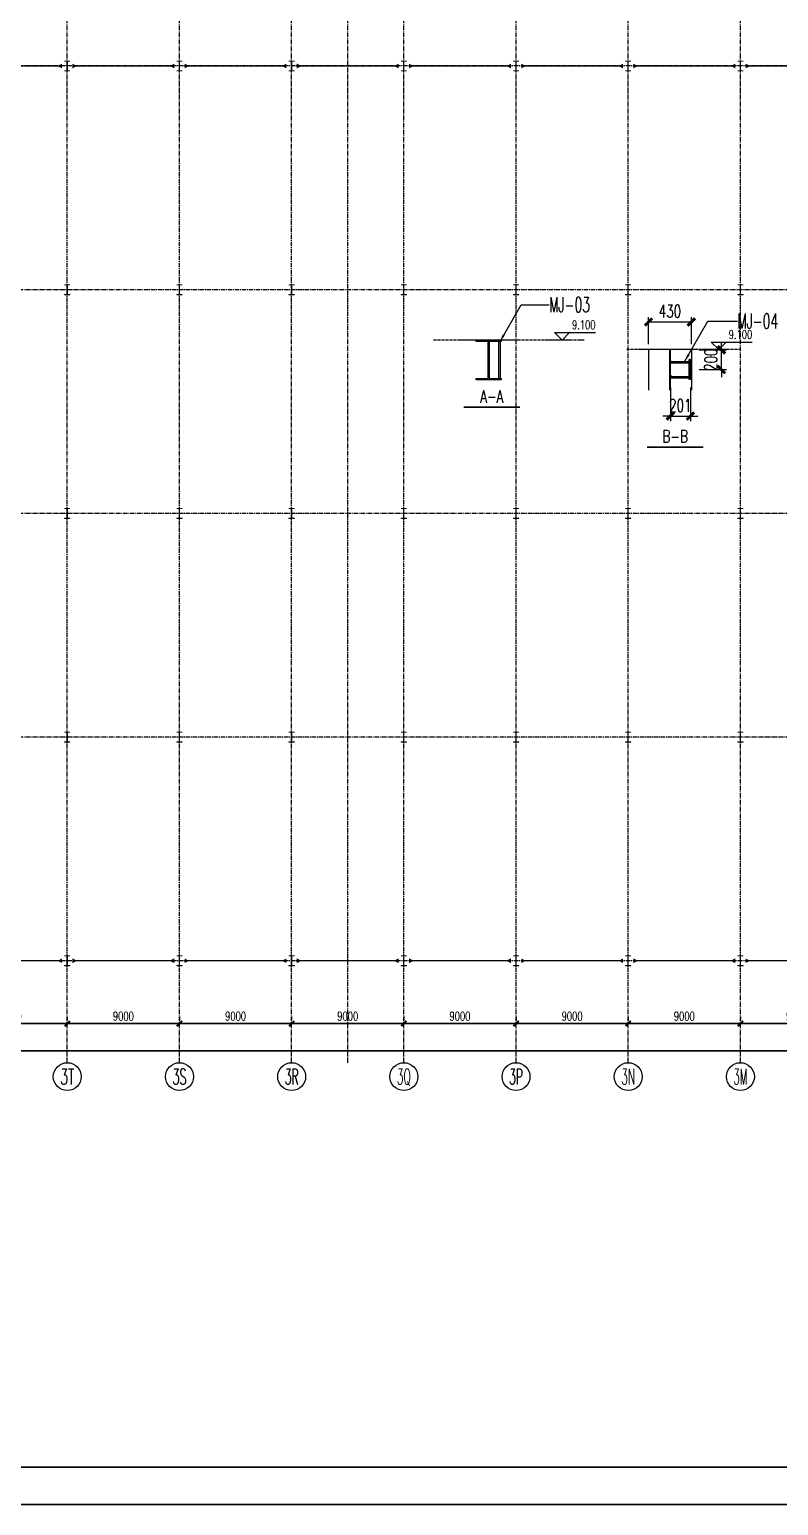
# Model space of a CAD drawing. Extents: x 782294 to 1727252, y -631030 to 17645.
# Drawn here: x 1280103 to 1340188, y -631030 to -512591 of the extents above; entities that cross this region are included whole.
import ezdxf
from ezdxf.enums import TextEntityAlignment as Align

# ---------------------------------------------------------------- set-up
doc = ezdxf.new("R2010")
doc.units = 0
for name, pattern in [('CENTER', [2, 1.25, -0.25, 0.25, -0.25]), ('ZN-CENTER', [2, 1.25, -0.25, 0.25, -0.25]), ('ZN-DASH', [0.35, 0.25, -0.1])]:
    doc.linetypes.add(name, pattern=pattern)
doc.layers.get('Defpoints').update_dxf_attribs({"color": 210})
for name, color, linetype in [('!ZN3-铝板幕墙-3', 3, 'Continuous'), ('!ZN5-钢材投影-40', 40, 'Continuous'), ('!ZN5-钢材断面-2', 2, 'Continuous'), ('!ZN6-虚线-8', 8, 'ZN-DASH'), ('!ZN6-轴线-1', 1, 'ZN-CENTER'), ('0-cxFrame', 155, 'Continuous'), ('20剖面图$0$A-LIN-V', 9, 'Continuous'), ('20剖面图$0$建-墙-填充', 8, 'Continuous'), ('20剖面图$0$建-柱-钢', 9, 'Continuous'), ('3符号', 3, 'Continuous'), ('A-WINDOW', 140, 'Continuous'), ('DIM', 173, 'Continuous'), ('DOTE', 1, 'CENTER'), ('TEXT', 7, 'Continuous'), ('焊缝', 8, 'Continuous'), ('结构轮廓线', 1, 'Continuous')]:
    doc.layers.add(name, color=color, linetype=linetype)
for name, color, linetype, lineweight in [('0-cxText', 131, 'Continuous', 25), ('S-bea', 40, 'Continuous', 0), ('S-col', 2, 'Continuous', 0), ('梁', 4, 'Continuous', 18), ('砼柱', 2, 'Continuous', 35), ('细线', 11, 'Continuous', 9)]:
    doc.layers.add(name, color=color, linetype=linetype, lineweight=lineweight)
doc.styles.add('_TCH_AXIS', font='COMPLEX', dxfattribs={"bigfont": 'GBCBIG'})
doc.styles.add('cx_tuming', font='simhei.ttf')
doc.styles.add('cx_tuqian1', font='')
doc.styles.add('DHTEXT-1', font='romans.shx', dxfattribs={"width": 0.7, "bigfont": 'chinese.shx'})
doc.styles.add('卓越符号', font='ROMANS.shx', dxfattribs={"width": 0.7, "bigfont": 'CHINESE.shx'})
doc.styles.add('黑体', font='simhei.ttf', dxfattribs={"height": 12})
doc.styles.get('cx_tuqian1').set_extended_font_data('SimSun')
doc.dimstyles.new('ZN280', dxfattribs={"dimscale": 280, "dimtxt": 2.5, "dimasz": 1.5, "dimexe": 1, "dimexo": 2, "dimgap": 0.9, "dimtad": 1, "dimdec": 0, "dimdsep": 46, "dimtxsty": 'DHTEXT-1', "dimblk": 'ARCHTICK', "dimcen": 2.5, "dimclrd": 173, "dimclre": 173, "dimclrt": 7, "dimazin": 2, "dimtfac": 1, "dimtdec": 0, "dimtix": 1, "dimtmove": 2, "dimatfit": 3, "dimfxl": 0, "dimarcsym": 0})
doc.dimstyles.new('ZN50', dxfattribs={"dimscale": 50, "dimtxt": 2.5, "dimasz": 1.5, "dimexe": 1, "dimexo": 2, "dimgap": 0.9, "dimtad": 1, "dimdec": 0, "dimdsep": 46, "dimtxsty": 'DHTEXT-1', "dimblk": 'ARCHTICK', "dimcen": 2.5, "dimclrd": 173, "dimclre": 173, "dimclrt": 7, "dimazin": 2, "dimtfac": 1, "dimtdec": 0, "dimtix": 1, "dimtmove": 2, "dimatfit": 3, "dimfxl": 0, "dimtolj": 1, "dimtzin": 12, "dimarcsym": 0})

# ---------------------------------------------------------------- blocks, each defined once
blk = doc.blocks.new('TK22.A1 L(Dragon)')
at = {"layer": '0-cxFrame', "color": 7, "const_width": 0.5}
blk.add_lwpolyline([(0, 0), (-841, 0), (-841, 594), (0, 594)], close=True, dxfattribs=at)
at = {"layer": '0-cxFrame', "const_width": 0.5}
blk.add_lwpolyline([(-80, 10), (-821, 10), (-821, 584), (-80, 584)], close=True, dxfattribs=at)
at = {"style": '黑体', "flags": 4}
blk.add_attdef('图幅', text='', height=3.3, dxfattribs=at).set_placement((-40, 3), align=Align.RIGHT)
at = {"layer": '0-cxText', "flags": 4}
for tag, height, style, p in [('建设单位', 3.5, 'cx_tuming', (-45, 240)), ('项目名称', 3.5, 'cx_tuming', (-45, 210)), ('子项名称', 3.5, 'cx_tuming', (-45, 180)), ('工程编号', 3.3, 'cx_tuqian1', (-35, 165)), ('图名1', 3.5, 'cx_tuming', (-45, 87)), ('图名2', 3.5, 'cx_tuming', (-45, 79)), ('图名3', 3.5, 'cx_tuming', (-45, 71)), ('出图日期', 3.3, 'cx_tuqian1', (-39, 60)), ('专业', 3.3, 'cx_tuqian1', (-55, 52)), ('图号', 3.3, 'cx_tuqian1', (-55, 44)), ('版次', 3.3, 'cx_tuqian1', (-20, 44))]:
    blk.add_attdef(tag, text='', height=height, dxfattribs=dict(at, style=style)).set_placement(p, align=Align.MIDDLE)
at = {"layer": 'Defpoints', "color": 6, "flags": 4}
for tag, height, style, p in [('tufu', 3.3, '黑体', (-12, 12)), ('dwfname', 4, 'cx_tuqian1', (-80, 3))]:
    blk.add_attdef(tag, text='', height=height, dxfattribs=dict(at, style=style)).set_placement(p, align=Align.RIGHT)
blk = doc.blocks.new('20剖面图$0$G$CBF9D2CED')
at = {"layer": '20剖面图$0$建-墙-填充'}
h = blk.add_hatch(dxfattribs=at)
h.set_pattern_fill('金属', color=256, scale=20, style=0)
h.set_pattern_definition([(45, (0, 0), (-35.3553, 35.3553), []), (45, (23.57, 0), (-35.3553, 35.3553), [])])
h.paths.add_polyline_path([(-125, -300), (-125, -314), (-4, -314), (-4, -686), (-125, -686), (-125, -700), (125, -700), (125, -686), (4, -686), (4, -314), (125, -314), (125, -300)])
at = {"layer": '20剖面图$0$建-柱-钢'}
for p, q in [((-125, -300), (-125, -314)), ((125, -300), (-125, -300)), ((-125, -314), (-4, -314)), ((-4, -314), (-4, -686)), ((4, -686), (4, -314)), ((4, -314), (125, -314)), ((125, -314), (125, -300)), ((-4, -686), (-125, -686)), ((-125, -686), (-125, -700)), ((-125, -700), (125, -700)), ((125, -686), (4, -686)), ((125, -700), (125, -686))]:
    blk.add_line(p, q, dxfattribs=at)
blk = doc.blocks.new('20250829112545')
at = {"layer": '!ZN5-钢材投影-40', "ltscale": 0.3}
blk.add_lwpolyline([(-10, 0), (-10, -372), (-22, -372), (-22, 0)], close=True, dxfattribs=at)
at = {"layer": '焊缝', "ltscale": 30}
for centre, radius, start, end in [((-10, 0), 5, 270, 0), ((-10, 0), 4, 270, 0), ((-10, 0), 3, 270, 0), ((-10, 0), 2, 270, 0), ((-10, 0), 1, 270, 0), ((-10, -372), 5, 0, 90), ((-10, -372), 4, 0, 90), ((-10, -372), 3, 0, 90), ((-10, -372), 2, 0, 90), ((-10, -372), 1, 0, 90)]:
    blk.add_arc(centre, radius, start, end, dxfattribs=at)
blk = doc.blocks.new('*U24')
at = {"ltscale": 10}
blk.add_line((3.48, 0), (-6.85, 0), dxfattribs=at)
blk.add_lwpolyline([(3, 3), (0, 0), (-3, 3), (13.45, 3)])
at = {"color": 0, "style": '卓越符号', "width": 0.7, "flags": 8}
blk.add_attdef('±0.000', text='', height=3.5, dxfattribs=at).set_placement((13.45, 4.35), align=Align.RIGHT)
blk = doc.blocks.new('*U28')
at = {"const_width": 0.7}
blk.add_lwpolyline([(-11.29, 0), (11.29, 0)], dxfattribs=at)
at = {"color": 0, "style": '卓越符号', "width": 0.7, "flags": 8}
blk.add_attdef('图名', text='', height=5, dxfattribs=at).set_placement((0, 1.85), align=Align.CENTER)
blk.add_attdef('比例', (14.09, 1.85), '', height=4, dxfattribs=at)
blk = doc.blocks.new('_ArchTick')
at = {"color": 0, "linetype": 'ByBlock', "const_width": 0.4}
blk.add_lwpolyline([(-0.5, -0.5), (0.5, 0.5)], dxfattribs=at)
blk = doc.blocks.new('*D313')
at = {"layer": 'Defpoints', "color": 0, "ltscale": 500, "transparency": 16777216}
for p in [(-48, 1082), (153, 1082), (153, 695)]:
    blk.add_point(p, dxfattribs=at)
at = {"layer": 'DIM', "color": 173, "linetype": 'ByBlock', "lineweight": -2, "ltscale": 500, "transparency": 16777216}
for p, q in [((-48, 982), (-48, 645)), ((153, 982), (153, 645)), ((-48, 695), (-123, 695)), ((-48, 695), (153, 695)), ((153, 695), (228, 695))]:
    blk.add_line(p, q, dxfattribs=at)
at = {"layer": 'DIM', "color": 173, "lineweight": -2, "ltscale": 500, "transparency": 16777216, "xscale": 75, "yscale": 75, "zscale": 75}
blk.add_blockref('_ArchTick', (-48, 695), dxfattribs=at)
at = {"layer": 'DIM', "color": 173, "lineweight": -2, "ltscale": 500, "transparency": 16777216, "xscale": 75, "yscale": 75, "zscale": 75, "rotation": 180}
blk.add_blockref('_ArchTick', (153, 695), dxfattribs=at)
at = {"layer": 'DIM', "color": 7, "ltscale": 500, "transparency": 16777216, "insert": (52, 802), "char_height": 125, "attachment_point": 5, "style": 'DHTEXT-1'}
blk.add_mtext('\\A1;201', dxfattribs=at)
blk = doc.blocks.new('*D314')
at = {"layer": 'Defpoints', "color": 0, "ltscale": 500, "transparency": 16777216}
for p in [(163, 1639), (-267, 1318), (163, 1318)]:
    blk.add_point(p, dxfattribs=at)
at = {"layer": 'DIM', "color": 173, "linetype": 'ByBlock', "lineweight": -2, "ltscale": 500, "transparency": 16777216}
for p, q in [((-267, 1418), (-267, 1689)), ((-267, 1639), (163, 1639)), ((163, 1418), (163, 1689))]:
    blk.add_line(p, q, dxfattribs=at)
at = {"layer": 'DIM', "color": 173, "lineweight": -2, "ltscale": 500, "transparency": 16777216, "xscale": 75, "yscale": 75, "zscale": 75, "rotation": 180}
blk.add_blockref('_ArchTick', (-267, 1639), dxfattribs=at)
at = {"layer": 'DIM', "color": 173, "lineweight": -2, "ltscale": 500, "transparency": 16777216, "xscale": 75, "yscale": 75, "zscale": 75}
blk.add_blockref('_ArchTick', (163, 1639), dxfattribs=at)
at = {"layer": 'DIM', "color": 7, "ltscale": 500, "transparency": 16777216, "insert": (-52, 1747), "char_height": 125, "attachment_point": 5, "style": 'DHTEXT-1'}
blk.add_mtext('\\A1;430', dxfattribs=at)
blk = doc.blocks.new('*D315')
at = {"layer": 'Defpoints', "color": 0, "ltscale": 500, "transparency": 16777216}
for p in [(141, 1361), (465, 1361), (141, 1161)]:
    blk.add_point(p, dxfattribs=at)
at = {"layer": 'DIM', "color": 173, "linetype": 'ByBlock', "lineweight": -2, "ltscale": 500, "transparency": 16777216}
for p, q in [((241, 1361), (515, 1361)), ((465, 1361), (465, 1436)), ((465, 1161), (465, 1361)), ((241, 1161), (515, 1161)), ((465, 1161), (465, 1086))]:
    blk.add_line(p, q, dxfattribs=at)
at = {"layer": 'DIM', "color": 173, "lineweight": -2, "ltscale": 500, "transparency": 16777216, "xscale": 75, "yscale": 75, "zscale": 75}
for p, rotation in [((465, 1361), 270), ((465, 1161), 90)]:
    blk.add_blockref('_ArchTick', p, dxfattribs=dict(at, rotation=rotation))
at = {"layer": 'DIM', "color": 7, "ltscale": 500, "transparency": 16777216, "insert": (358, 1261), "char_height": 125, "attachment_point": 5, "rotation": 90, "style": 'DHTEXT-1'}
blk.add_mtext('\\A1;200', dxfattribs=at)
blk = doc.blocks.new('*D434')
at = {"layer": 'Defpoints', "color": 0, "ltscale": 2800, "transparency": 16777216}
for p in [(22000, -5042), (31000, -5042), (31000, -5042)]:
    blk.add_point(p, dxfattribs=at)
at = {"layer": 'DIM', "color": 173, "linetype": 'ByBlock', "lineweight": -2, "ltscale": 2800, "transparency": 16777216}
for p, q in [((22000, -4482), (22000, -4762)), ((31000, -4482), (31000, -4762)), ((22000, -5042), (31000, -5042))]:
    blk.add_line(p, q, dxfattribs=at)
at = {"layer": 'DIM', "color": 173, "lineweight": -2, "ltscale": 2800, "transparency": 16777216, "xscale": 420, "yscale": 420, "zscale": 420, "rotation": 180}
blk.add_blockref('_ArchTick', (22000, -5042), dxfattribs=at)
at = {"layer": 'DIM', "color": 173, "lineweight": -2, "ltscale": 2800, "transparency": 16777216, "xscale": 420, "yscale": 420, "zscale": 420}
blk.add_blockref('_ArchTick', (31000, -5042), dxfattribs=at)
at = {"layer": 'DIM', "color": 7, "ltscale": 2800, "transparency": 16777216, "insert": (26500, -4440), "char_height": 700, "attachment_point": 5, "style": 'DHTEXT-1'}
blk.add_mtext('9000', dxfattribs=at)
blk = doc.blocks.new('*D435')
at = {"layer": 'Defpoints', "color": 0, "ltscale": 2800, "transparency": 16777216}
for p in [(31000, -5042), (40000, -5042), (40000, -5042)]:
    blk.add_point(p, dxfattribs=at)
at = {"layer": 'DIM', "color": 173, "linetype": 'ByBlock', "lineweight": -2, "ltscale": 2800, "transparency": 16777216}
for p, q in [((31000, -4482), (31000, -4762)), ((40000, -4482), (40000, -4762)), ((31000, -5042), (40000, -5042))]:
    blk.add_line(p, q, dxfattribs=at)
at = {"layer": 'DIM', "color": 173, "lineweight": -2, "ltscale": 2800, "transparency": 16777216, "xscale": 420, "yscale": 420, "zscale": 420, "rotation": 180}
blk.add_blockref('_ArchTick', (31000, -5042), dxfattribs=at)
at = {"layer": 'DIM', "color": 173, "lineweight": -2, "ltscale": 2800, "transparency": 16777216, "xscale": 420, "yscale": 420, "zscale": 420}
blk.add_blockref('_ArchTick', (40000, -5042), dxfattribs=at)
at = {"layer": 'DIM', "color": 7, "ltscale": 2800, "transparency": 16777216, "insert": (35500, -4440), "char_height": 700, "attachment_point": 5, "style": 'DHTEXT-1'}
blk.add_mtext('9000', dxfattribs=at)
blk = doc.blocks.new('*D436')
at = {"layer": 'Defpoints', "color": 0, "ltscale": 2800, "transparency": 16777216}
for p in [(40000, -5042), (49000, -5042), (49000, -5042)]:
    blk.add_point(p, dxfattribs=at)
at = {"layer": 'DIM', "color": 173, "linetype": 'ByBlock', "lineweight": -2, "ltscale": 2800, "transparency": 16777216}
for p, q in [((40000, -4482), (40000, -4762)), ((49000, -4482), (49000, -4762)), ((40000, -5042), (49000, -5042))]:
    blk.add_line(p, q, dxfattribs=at)
at = {"layer": 'DIM', "color": 173, "lineweight": -2, "ltscale": 2800, "transparency": 16777216, "xscale": 420, "yscale": 420, "zscale": 420, "rotation": 180}
blk.add_blockref('_ArchTick', (40000, -5042), dxfattribs=at)
at = {"layer": 'DIM', "color": 173, "lineweight": -2, "ltscale": 2800, "transparency": 16777216, "xscale": 420, "yscale": 420, "zscale": 420}
blk.add_blockref('_ArchTick', (49000, -5042), dxfattribs=at)
at = {"layer": 'DIM', "color": 7, "ltscale": 2800, "transparency": 16777216, "insert": (44500, -4440), "char_height": 700, "attachment_point": 5, "style": 'DHTEXT-1'}
blk.add_mtext('9000', dxfattribs=at)
blk = doc.blocks.new('*D437')
at = {"layer": 'Defpoints', "color": 0, "ltscale": 2800, "transparency": 16777216}
for p in [(49000, -5042), (58000, -5042), (58000, -5042)]:
    blk.add_point(p, dxfattribs=at)
at = {"layer": 'DIM', "color": 173, "linetype": 'ByBlock', "lineweight": -2, "ltscale": 2800, "transparency": 16777216}
for p, q in [((49000, -4482), (49000, -4762)), ((58000, -4482), (58000, -4762)), ((49000, -5042), (58000, -5042))]:
    blk.add_line(p, q, dxfattribs=at)
at = {"layer": 'DIM', "color": 173, "lineweight": -2, "ltscale": 2800, "transparency": 16777216, "xscale": 420, "yscale": 420, "zscale": 420, "rotation": 180}
blk.add_blockref('_ArchTick', (49000, -5042), dxfattribs=at)
at = {"layer": 'DIM', "color": 173, "lineweight": -2, "ltscale": 2800, "transparency": 16777216, "xscale": 420, "yscale": 420, "zscale": 420}
blk.add_blockref('_ArchTick', (58000, -5042), dxfattribs=at)
at = {"layer": 'DIM', "color": 7, "ltscale": 2800, "transparency": 16777216, "insert": (53500, -4440), "char_height": 700, "attachment_point": 5, "style": 'DHTEXT-1'}
blk.add_mtext('9000', dxfattribs=at)
blk = doc.blocks.new('*D438')
at = {"layer": 'Defpoints', "color": 0, "ltscale": 2800, "transparency": 16777216}
for p in [(58000, -5042), (67000, -5042), (67000, -5042)]:
    blk.add_point(p, dxfattribs=at)
at = {"layer": 'DIM', "color": 173, "linetype": 'ByBlock', "lineweight": -2, "ltscale": 2800, "transparency": 16777216}
for p, q in [((58000, -4482), (58000, -4762)), ((67000, -4482), (67000, -4762)), ((58000, -5042), (67000, -5042))]:
    blk.add_line(p, q, dxfattribs=at)
at = {"layer": 'DIM', "color": 173, "lineweight": -2, "ltscale": 2800, "transparency": 16777216, "xscale": 420, "yscale": 420, "zscale": 420, "rotation": 180}
blk.add_blockref('_ArchTick', (58000, -5042), dxfattribs=at)
at = {"layer": 'DIM', "color": 173, "lineweight": -2, "ltscale": 2800, "transparency": 16777216, "xscale": 420, "yscale": 420, "zscale": 420}
blk.add_blockref('_ArchTick', (67000, -5042), dxfattribs=at)
at = {"layer": 'DIM', "color": 7, "ltscale": 2800, "transparency": 16777216, "insert": (62500, -4440), "char_height": 700, "attachment_point": 5, "style": 'DHTEXT-1'}
blk.add_mtext('9000', dxfattribs=at)
blk = doc.blocks.new('*D439')
at = {"layer": 'Defpoints', "color": 0, "ltscale": 2800, "transparency": 16777216}
for p in [(67000, -5042), (76000, -5042), (76000, -5042)]:
    blk.add_point(p, dxfattribs=at)
at = {"layer": 'DIM', "color": 173, "linetype": 'ByBlock', "lineweight": -2, "ltscale": 2800, "transparency": 16777216}
for p, q in [((67000, -4482), (67000, -4762)), ((76000, -4482), (76000, -4762)), ((67000, -5042), (76000, -5042))]:
    blk.add_line(p, q, dxfattribs=at)
at = {"layer": 'DIM', "color": 173, "lineweight": -2, "ltscale": 2800, "transparency": 16777216, "xscale": 420, "yscale": 420, "zscale": 420, "rotation": 180}
blk.add_blockref('_ArchTick', (67000, -5042), dxfattribs=at)
at = {"layer": 'DIM', "color": 173, "lineweight": -2, "ltscale": 2800, "transparency": 16777216, "xscale": 420, "yscale": 420, "zscale": 420}
blk.add_blockref('_ArchTick', (76000, -5042), dxfattribs=at)
at = {"layer": 'DIM', "color": 7, "ltscale": 2800, "transparency": 16777216, "insert": (71500, -4440), "char_height": 700, "attachment_point": 5, "style": 'DHTEXT-1'}
blk.add_mtext('9000', dxfattribs=at)
blk = doc.blocks.new('*D440')
at = {"layer": 'Defpoints', "color": 0, "ltscale": 2800, "transparency": 16777216}
for p in [(76000, -5042), (85000, -5042), (85000, -5042)]:
    blk.add_point(p, dxfattribs=at)
at = {"layer": 'DIM', "color": 173, "linetype": 'ByBlock', "lineweight": -2, "ltscale": 2800, "transparency": 16777216}
for p, q in [((76000, -4482), (76000, -4762)), ((85000, -4482), (85000, -4762)), ((76000, -5042), (85000, -5042))]:
    blk.add_line(p, q, dxfattribs=at)
at = {"layer": 'DIM', "color": 173, "lineweight": -2, "ltscale": 2800, "transparency": 16777216, "xscale": 420, "yscale": 420, "zscale": 420, "rotation": 180}
blk.add_blockref('_ArchTick', (76000, -5042), dxfattribs=at)
at = {"layer": 'DIM', "color": 173, "lineweight": -2, "ltscale": 2800, "transparency": 16777216, "xscale": 420, "yscale": 420, "zscale": 420}
blk.add_blockref('_ArchTick', (85000, -5042), dxfattribs=at)
at = {"layer": 'DIM', "color": 7, "ltscale": 2800, "transparency": 16777216, "insert": (80500, -4440), "char_height": 700, "attachment_point": 5, "style": 'DHTEXT-1'}
blk.add_mtext('9000', dxfattribs=at)
blk = doc.blocks.new('*D441')
at = {"layer": 'Defpoints', "color": 0, "ltscale": 2800, "transparency": 16777216}
for p in [(85000, -5042), (94000, -5042), (94000, -5042)]:
    blk.add_point(p, dxfattribs=at)
at = {"layer": 'DIM', "color": 173, "linetype": 'ByBlock', "lineweight": -2, "ltscale": 2800, "transparency": 16777216}
for p, q in [((85000, -4482), (85000, -4762)), ((94000, -4482), (94000, -4762)), ((85000, -5042), (94000, -5042))]:
    blk.add_line(p, q, dxfattribs=at)
at = {"layer": 'DIM', "color": 173, "lineweight": -2, "ltscale": 2800, "transparency": 16777216, "xscale": 420, "yscale": 420, "zscale": 420, "rotation": 180}
blk.add_blockref('_ArchTick', (85000, -5042), dxfattribs=at)
at = {"layer": 'DIM', "color": 173, "lineweight": -2, "ltscale": 2800, "transparency": 16777216, "xscale": 420, "yscale": 420, "zscale": 420}
blk.add_blockref('_ArchTick', (94000, -5042), dxfattribs=at)
at = {"layer": 'DIM', "color": 7, "ltscale": 2800, "transparency": 16777216, "insert": (89500, -4440), "char_height": 700, "attachment_point": 5, "style": 'DHTEXT-1'}
blk.add_mtext('9000', dxfattribs=at)
blk = doc.blocks.new('*D484')
at = {"layer": 'Defpoints', "color": 0, "ltscale": 2800, "transparency": 16777216}
for p in [(0, -6374), (184000, -6374), (0, -7223)]:
    blk.add_point(p, dxfattribs=at)
at = {"layer": 'DIM', "color": 173, "linetype": 'ByBlock', "lineweight": -2, "ltscale": 2800, "transparency": 16777216}
for p, q in [((0, -6934), (0, -7503)), ((184000, -6934), (184000, -7503)), ((184000, -7223), (0, -7223))]:
    blk.add_line(p, q, dxfattribs=at)
at = {"layer": 'DIM', "color": 173, "lineweight": -2, "ltscale": 2800, "transparency": 16777216, "xscale": 420, "yscale": 420, "zscale": 420, "rotation": 180}
blk.add_blockref('_ArchTick', (0, -7223), dxfattribs=at)
at = {"layer": 'DIM', "color": 173, "lineweight": -2, "ltscale": 2800, "transparency": 16777216, "xscale": 420, "yscale": 420, "zscale": 420}
blk.add_blockref('_ArchTick', (184000, -7223), dxfattribs=at)
at = {"layer": 'DIM', "color": 7, "ltscale": 2800, "transparency": 16777216, "insert": (92000, -6621), "char_height": 700, "attachment_point": 5, "style": 'DHTEXT-1'}
blk.add_mtext('184000', dxfattribs=at)
blk = doc.blocks.new('卓越-轴号')
blk.add_circle((0, 0), 4)
at = {"color": 0, "style": '_TCH_AXIS', "width": 1.041667, "flags": 8}
blk.add_attdef('A', text='', height=4.48, dxfattribs=at).set_placement((-2, -2.24), (2, -2.24), align=Align.FIT)
blk = doc.blocks.new('20250922151808')
at = {"layer": 'S-col'}
blk.add_lwpolyline([(-165069, 621020), (-164639, 621020), (-164639, 621002), (-164848, 621002), (-164848, 620238), (-164639, 620238), (-164639, 620220), (-165069, 620220), (-165069, 620238), (-164860, 620238), (-164860, 621002), (-165069, 621002)], close=True, dxfattribs=at)
blk = doc.blocks.new('A$Cb80b48e2')
at = {"layer": 'S-bea'}
for points in [[(30585, 71800, 375, 0, 0), (30210, 71800, 375, 0, 0)], [(31415, 71800, 375, 0, 0), (31790, 71800, 375, 0, 0)], [(39585, 71800, 375, 0, 0), (39210, 71800, 375, 0, 0)], [(40415, 71800, 375, 0, 0), (40790, 71800, 375, 0, 0)], [(48585, 71800, 375, 0, 0), (48210, 71800, 375, 0, 0)], [(49415, 71800, 375, 0, 0), (49790, 71800, 375, 0, 0)], [(57585, 71800, 375, 0, 0), (57210, 71800, 375, 0, 0)], [(58415, 71800, 375, 0, 0), (58790, 71800, 375, 0, 0)], [(66585, 71800, 375, 0, 0), (66210, 71800, 375, 0, 0)], [(67415, 71800, 375, 0, 0), (67790, 71800, 375, 0, 0)], [(75585, 71800, 375, 0, 0), (75210, 71800, 375, 0, 0)], [(76415, 71800, 375, 0, 0), (76790, 71800, 375, 0, 0)], [(84585, 71800, 375, 0, 0), (84210, 71800, 375, 0, 0)], [(85415, 71800, 375, 0, 0), (85790, 71800, 375, 0, 0)], [(30585, 0, 375, 0, 0), (30210, 0, 375, 0, 0)], [(31415, 0, 375, 0, 0), (31790, 0, 375, 0, 0)], [(39585, 0, 375, 0, 0), (39210, 0, 375, 0, 0)], [(40415, 0, 375, 0, 0), (40790, 0, 375, 0, 0)], [(48585, 0, 375, 0, 0), (48210, 0, 375, 0, 0)], [(49415, 0, 375, 0, 0), (49790, 0, 375, 0, 0)], [(57585, 0, 375, 0, 0), (57210, 0, 375, 0, 0)], [(58415, 0, 375, 0, 0), (58790, 0, 375, 0, 0)], [(66585, 0, 375, 0, 0), (66210, 0, 375, 0, 0)], [(67415, 0, 375, 0, 0), (67790, 0, 375, 0, 0)], [(75585, 0, 375, 0, 0), (75210, 0, 375, 0, 0)], [(76415, 0, 375, 0, 0), (76790, 0, 375, 0, 0)], [(84585, 0, 375, 0, 0), (84210, 0, 375, 0, 0)], [(85415, 0, 375, 0, 0), (85790, 0, 375, 0, 0)]]:
    blk.add_lwpolyline(points, format="xyseb", dxfattribs=at)
at = {"layer": '梁', "linetype": 'Continuous', "const_width": 100}
for points in [[(18415, 71800), (30585, 71800)], [(31415, 71800), (39585, 71800)], [(40415, 71800), (48585, 71800)], [(49415, 71800), (57585, 71800)], [(58415, 71800), (66585, 71800)], [(67415, 71800), (75585, 71800)], [(76415, 71800), (84585, 71800)], [(85415, 71800), (93585, 71800)], [(18415, 0), (30585, 0)], [(31415, 0), (39585, 0)], [(40415, 0), (48585, 0)], [(49415, 0), (57585, 0)], [(58415, 0), (66585, 0)], [(67415, 0), (75585, 0)], [(76415, 0), (84585, 0)], [(85415, 0), (93585, 0)]]:
    blk.add_lwpolyline(points, dxfattribs=at)
at = {"layer": 'A-WINDOW'}
for p in [(195854, -548820), (204854, -548820), (213854, -548820), (222854, -548820), (231854, -548820), (240854, -548820), (249854, -548820), (195854, -566770), (204854, -566770), (213854, -566770), (222854, -566770), (231854, -566770), (240854, -566770), (249854, -566770), (195854, -584720), (204854, -584720), (213854, -584720), (222854, -584720), (231854, -584720), (240854, -584720), (249854, -584720), (195854, -602670), (204854, -602670), (213854, -602670), (222854, -602670), (231854, -602670), (240854, -602670), (249854, -602670), (195854, -620620), (204854, -620620), (213854, -620620), (222854, -620620), (231854, -620620), (240854, -620620), (249854, -620620)]:
    blk.add_blockref('20250922151808', p, dxfattribs=at)
blk = doc.blocks.new('20250904110952')
at = {"layer": '!ZN6-轴线-1', "linetype": 'ZN-CENTER', "ltscale": 20}
blk.add_line((927, 1072), (-593, 1072), dxfattribs=at)
at = {"layer": '20剖面图$0$A-LIN-V', "xscale": -1}
blk.add_blockref('20剖面图$0$G$CBF9D2CED', (-31, 1372), dxfattribs=at)
at = {"layer": '20剖面图$0$A-LIN-V', "ltscale": 30}
blk.add_blockref('20250829112545', (94, 1058), dxfattribs=at)
at = {"layer": '3符号', "color": 7}
ref = blk.add_blockref('*U24', (705, 1072), dxfattribs=dict(at, xscale=25, yscale=25, zscale=25))
ref.add_attrib('±0.000', '9.100', dxfattribs={"layer": '0', "color": 0, "height": 87.5, "style": '卓越符号', "width": 0.7}).set_placement((1041, 1181), align=Align.RIGHT)
ref = blk.add_blockref('*U28', (0, 398), dxfattribs=dict(at, xscale=25, yscale=25, zscale=25))
ref.add_attrib('图名', 'A-A', dxfattribs={"layer": '0', "color": 0, "height": 125, "style": '卓越符号', "width": 0.7}).set_placement((0, 444), align=Align.CENTER)
at = {"layer": 'TEXT', "ltscale": 500, "style": 'DHTEXT-1', "width": 0.6}
blk.add_text('MJ-03', height=150, dxfattribs=at).set_placement((576, 1427), align=Align.MIDDLE_LEFT)
at = {"layer": 'DIM', "color": 1}
blk.add_leader([(84, 1058), (297, 1427), (576, 1427)], dimstyle='ZN50', dxfattribs=at)
blk = doc.blocks.new('20250904110958')
at = {"layer": '细线', "ltscale": 30}
h = blk.add_hatch(color=8, dxfattribs=at)
h.dxf.hatch_style = 1
h.paths.add_polyline_path([(-36.4, 1242.5), (-48.4, 1242.5), (-48.4, 1230.5)])
h = blk.add_hatch(color=8, dxfattribs=at)
h.dxf.hatch_style = 1
h.paths.add_polyline_path([(128.6, 1242.5), (140.6, 1242.5), (140.6, 1230.5)])
h = blk.add_hatch(color=8, dxfattribs=at)
h.dxf.hatch_style = 1
h.paths.add_polyline_path([(-36.4, 1080.5), (-48.4, 1080.5), (-48.4, 1092.5)])
h = blk.add_hatch(color=8, dxfattribs=at)
h.dxf.hatch_style = 1
h.paths.add_polyline_path([(128.6, 1080.5), (140.6, 1080.5), (140.6, 1092.5)])
at = {"layer": '!ZN5-钢材投影-40', "ltscale": 0.3}
for p, q in [((-33.4, 1230.5), (-48.4, 1215.5)), ((-33.4, 1092.5), (-48.4, 1107.5))]:
    blk.add_line(p, q, dxfattribs=at)
at = {"layer": '!ZN5-钢材断面-2'}
for p, q in [((-48.4, 1242.5), (140.6, 1242.5)), ((-48.4, 1230.5), (140.6, 1230.5)), ((140.6, 1061.5), (140.6, 1261.5)), ((152.6, 1261.5), (140.6, 1261.5)), ((152.6, 1061.5), (152.6, 1261.5)), ((-48.4, 1092.5), (140.6, 1092.5)), ((-48.4, 1080.5), (140.6, 1080.5)), ((152.6, 1061.5), (140.6, 1061.5))]:
    blk.add_line(p, q, dxfattribs=at)
at = {"layer": '!ZN6-虚线-8', "color": 8, "linetype": 'ZN-DASH', "ltscale": 30}
for p, q in [((-267.4, 1361.5), (-267.4, 955.7)), ((-56.4, 1361.5), (-56.4, 955.7)), ((-48.4, 1361.5), (-48.4, 955.7)), ((162.6, 1361.5), (162.6, 955.7))]:
    blk.add_line(p, q, dxfattribs=at)
at = {"layer": '!ZN6-轴线-1', "linetype": 'ZN-CENTER', "ltscale": 20}
blk.add_line((659.4, 1361.5), (-484, 1361.5), dxfattribs=at)
at = {"ltscale": 30}
for points in [[(-36.4, 1242.5), (-48.4, 1242.5), (-48.4, 1230.5)], [(128.6, 1242.5), (140.6, 1242.5), (140.6, 1230.5)], [(-36.4, 1080.5), (-48.4, 1080.5), (-48.4, 1092.5)], [(128.6, 1080.5), (140.6, 1080.5), (140.6, 1092.5)]]:
    blk.add_lwpolyline(points, close=True, dxfattribs=at)
at = {"layer": '3符号', "color": 7}
ref = blk.add_blockref('*U24', (437.3, 1361.5), dxfattribs=dict(at, xscale=25, yscale=25, zscale=25))
ref.add_attrib('±0.000', '9.100', dxfattribs={"layer": '0', "color": 0, "height": 87.5, "style": '卓越符号', "width": 0.7}).set_placement((773.5, 1470.2), align=Align.RIGHT)
ref = blk.add_blockref('*U28', (0, 384.2), dxfattribs=dict(at, xscale=25, yscale=25, zscale=25))
ref.add_attrib('图名', 'B-B', dxfattribs={"layer": '0', "color": 0, "height": 125, "style": '卓越符号', "width": 0.7}).set_placement((0, 430.4), align=Align.CENTER)
at = {"layer": 'TEXT', "ltscale": 500, "style": 'DHTEXT-1', "width": 0.6}
blk.add_text('MJ-04', height=150, dxfattribs=at).set_placement((624.3, 1648), align=Align.MIDDLE_LEFT)
at = {"layer": 'DIM', "ltscale": 500}
for base, p1, p2, picture, middle in [((162.6, 1639.4), (-267.4, 1317.8), (162.6, 1317.8), '*D314', (-52.4, 1746.9)), ((152.6, 694.6), (-48.4, 1082.5), (152.6, 1082.5), '*D313', (52.1, 802.1))]:
    dim = blk.add_linear_dim(base=base, p1=p1, p2=p2, dimstyle='ZN50', dxfattribs=at)
    dim.commit()
    dim.dimension.update_dxf_attribs({"geometry": picture, "text_midpoint": middle})
dim = blk.add_linear_dim(base=(465.5, 1361.5), p1=(140.6, 1161.5), p2=(140.6, 1361.5), angle=90, dimstyle='ZN50', dxfattribs=at)
dim.commit()
dim.dimension.update_dxf_attribs({"geometry": '*D315', "text_midpoint": (358, 1261.5)})
at = {"layer": 'DIM', "color": 1}
blk.add_leader([(96.5, 1244.5), (329.4, 1648), (624.3, 1648)], dimstyle='ZN50', dxfattribs=at)
blk = doc.blocks.new('A$Cd7b80a86')
at = {"layer": 'DOTE', "ltscale": 280}
for p, q in [((31000, -8180), (31000, 83777.4)), ((40000, -8180), (40000, 83777.4)), ((49000, -8180), (49000, 83777.4)), ((53500, -8180), (53500, 83777.4)), ((58000, -8180), (58000, 83777.4)), ((67000, -8180), (67000, 83777.4)), ((76000, -8180), (76000, 83777.4)), ((85000, -8180), (85000, 83777.4)), ((195431, 71800), (-7455.8, 71800)), ((195431, 53850), (-7455.8, 53850)), ((195431, 35900), (-7455.8, 35900)), ((195431, 17950), (-7455.8, 17950)), ((195431, 0), (-7455.8, 0))]:
    blk.add_line(p, q, dxfattribs=at)
at = {"layer": '3符号', "color": 7}
ref = blk.add_blockref('卓越-轴号', (31000, -9300), dxfattribs=dict(at, xscale=280, yscale=280, zscale=280))
ref.add_attrib('A', '3T', dxfattribs={"layer": '0', "color": 0, "height": 1254.4, "style": '_TCH_AXIS', "width": 0.551471}).set_placement((30440, -9927.2), (31560, -9927.2), align=Align.FIT)
ref = blk.add_blockref('卓越-轴号', (40000, -9300), dxfattribs=dict(at, xscale=280, yscale=280, zscale=280))
ref.add_attrib('A', '3S', dxfattribs={"layer": '0', "color": 0, "height": 1254.4, "style": '_TCH_AXIS', "width": 0.568182}).set_placement((39440, -9927.2), (40560, -9927.2), align=Align.FIT)
ref = blk.add_blockref('卓越-轴号', (49000, -9300), dxfattribs=dict(at, xscale=280, yscale=280, zscale=280))
ref.add_attrib('A', '3R', dxfattribs={"layer": '0', "color": 0, "height": 1254.4, "style": '_TCH_AXIS', "width": 0.506757}).set_placement((48440, -9927.2), (49560, -9927.2), align=Align.FIT)
ref = blk.add_blockref('卓越-轴号', (58000, -9300), dxfattribs=dict(at, xscale=280, yscale=280, zscale=280))
ref.add_attrib('A', '3Q', dxfattribs={"layer": '0', "color": 0, "height": 1254.4, "style": '_TCH_AXIS', "width": 0.535714}).set_placement((57440, -9927.2), (58560, -9927.2), align=Align.FIT)
ref = blk.add_blockref('卓越-轴号', (67000, -9300), dxfattribs=dict(at, xscale=280, yscale=280, zscale=280))
ref.add_attrib('A', '3P', dxfattribs={"layer": '0', "color": 0, "height": 1254.4, "style": '_TCH_AXIS', "width": 0.520833}).set_placement((66440, -9927.2), (67560, -9927.2), align=Align.FIT)
ref = blk.add_blockref('卓越-轴号', (76000, -9300), dxfattribs=dict(at, xscale=280, yscale=280, zscale=280))
ref.add_attrib('A', '3N', dxfattribs={"layer": '0', "color": 0, "height": 1254.4, "style": '_TCH_AXIS', "width": 0.493421}).set_placement((75440, -9927.2), (76560, -9927.2), align=Align.FIT)
ref = blk.add_blockref('卓越-轴号', (85000, -9300), dxfattribs=dict(at, xscale=280, yscale=280, zscale=280))
ref.add_attrib('A', '3M', dxfattribs={"layer": '0', "color": 0, "height": 1254.4, "style": '_TCH_AXIS', "width": 0.46875}).set_placement((84440, -9927.2), (85560, -9927.2), align=Align.FIT)
at = {"layer": 'DIM', "ltscale": 2800}
for base, p1, p2, picture, middle in [((31000, -5042.5), (22000, -5042.5), (31000, -5042.5), '*D434', (26500, -4440.5)), ((40000, -5042.5), (31000, -5042.5), (40000, -5042.5), '*D435', (35500, -4440.5)), ((49000, -5042.5), (40000, -5042.5), (49000, -5042.5), '*D436', (44500, -4440.5)), ((58000, -5042.5), (49000, -5042.5), (58000, -5042.5), '*D437', (53500, -4440.5)), ((67000, -5042.5), (58000, -5042.5), (67000, -5042.5), '*D438', (62500, -4440.5)), ((76000, -5042.5), (67000, -5042.5), (76000, -5042.5), '*D439', (71500, -4440.5)), ((85000, -5042.5), (76000, -5042.5), (85000, -5042.5), '*D440', (80500, -4440.5)), ((94000, -5042.5), (85000, -5042.5), (94000, -5042.5), '*D441', (89500, -4440.5))]:
    dim = blk.add_linear_dim(base=base, p1=p1, p2=p2, angle=180, dimstyle='ZN280', dxfattribs=at)
    dim.commit()
    dim.dimension.update_dxf_attribs({"geometry": picture, "text_midpoint": middle})
dim = blk.add_aligned_dim(p1=(184000, -6373.5), p2=(0, -6373.5), distance=849.5, dimstyle='ZN280', dxfattribs=at)
dim.commit()
dim.dimension.update_dxf_attribs({"geometry": '*D484', "text_midpoint": (92000, -6621)})

msp = doc.modelspace()

# ---------------------------------------------------------------- block references
at = {"layer": '!ZN3-铝板幕墙-3', "ltscale": 1750}
msp.add_blockref('A$Cb80b48e2', (1252132.7, -587318.4), dxfattribs=at)
at = {"layer": '0-cxFrame', "xscale": 300, "yscale": 300, "zscale": 300}
msp.add_blockref('TK22.A1 L(Dragon)', (1474876.7, -630955.4), dxfattribs=at)
at = {"layer": '砼柱', "ltscale": 500}
msp.add_blockref('A$Cd7b80a86', (1252132.7, -587318.4), dxfattribs=at)
at = {"layer": '结构轮廓线', "ltscale": 1750, "xscale": 8, "yscale": 8, "zscale": 8}
for name, p in [('20250904110952', (1317182.3, -546086.9)), ('20250904110958', (1331896.7, -549173))]:
    msp.add_blockref(name, p, dxfattribs=at)

doc.saveas('drawing.dxf')
